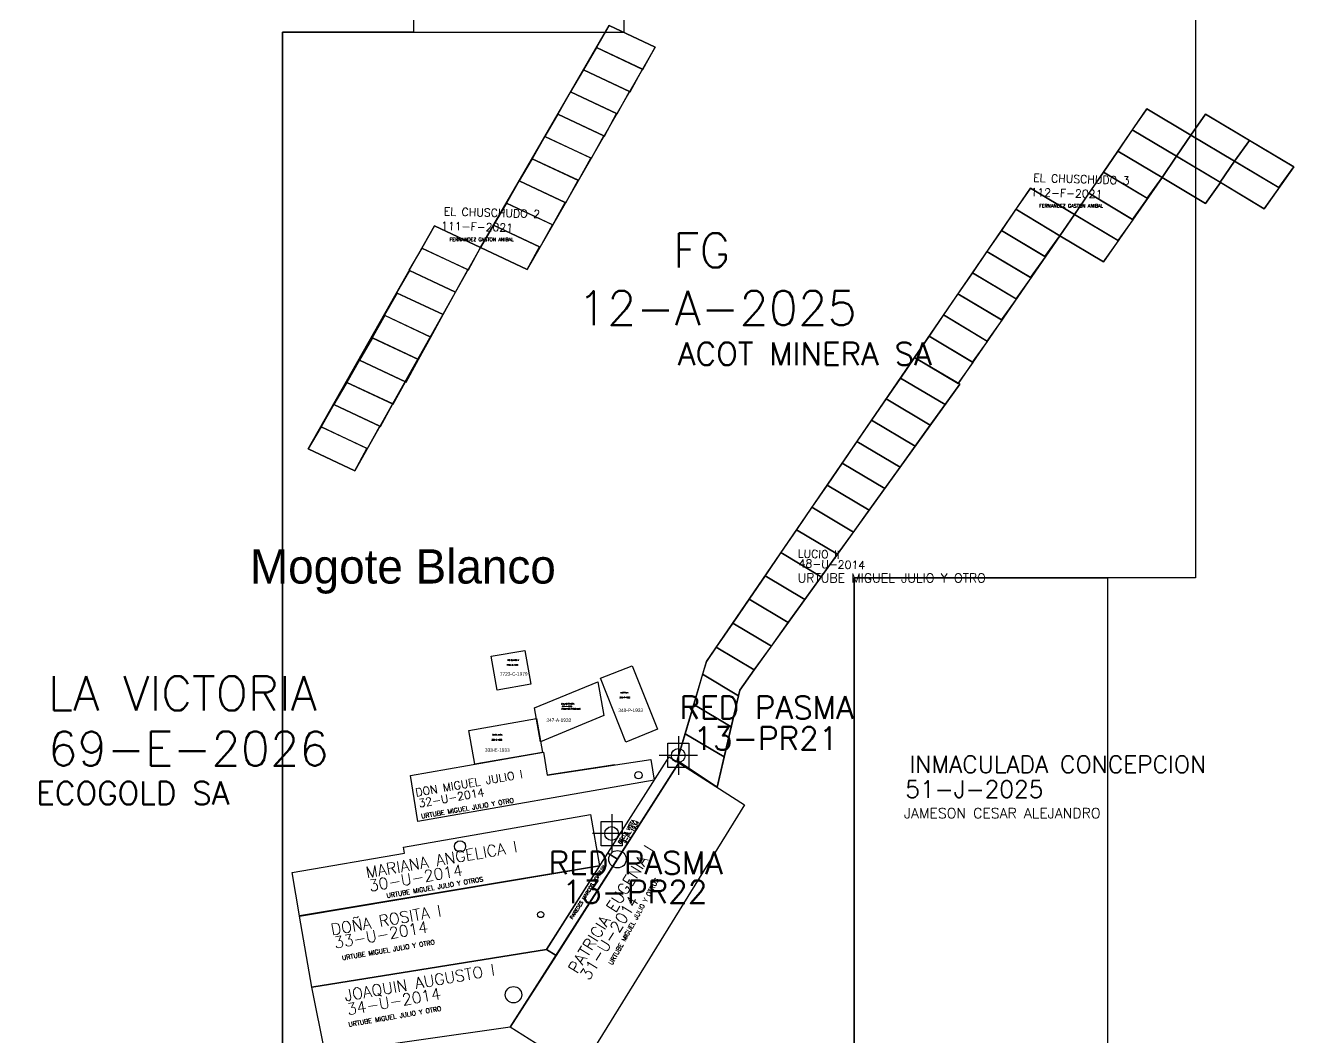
# Model space of a CAD drawing. Header units: metres. Extents: x -4406421 to 6012633, y 6449185 to 13337258.
# Drawn here: x 2621781 to 2632878, y 6821370 to 6830231 of the extents above; entities that cross this region are included whole.
import ezdxf

# ---------------------------------------------------------------- set-up
doc = ezdxf.new("R2010")
doc.units = ezdxf.units.M
doc.header["$LTSCALE"] = 20
doc.header["$MEASUREMENT"] = 0
for name, color, linetype in [('ALUVIONES', 191, 'CONTINUOUS'), ('BLOQUE-PASMA', 40, 'CONTINUOUS'), ('CATEOS', 7, 'CONTINUOUS'), ('MANIFEST', 1, 'CONTINUOUS'), ('MINAPASMA', 40, 'CONTINUOUS'), ('MINAS', 76, 'CONTINUOUS'), ('P.A.S.M.A puntos', 241, 'CONTINUOUS'), ('PASMA NOMBRE', 40, 'CONTINUOUS')]:
    doc.layers.add(name, color=color, linetype=linetype)
doc.layers.add('TITULARES', color=7, linetype='CONTINUOUS', true_color=0x04fbc6)
doc.styles.add('ROMANS', font='romans.shx', dxfattribs={"oblique": 1.17516e-08, "height": 3})

msp = doc.modelspace()

# ---------------------------------------------------------------- linework, layer by layer
at = {"layer": 'ALUVIONES', "color": 5, "ltscale": 100}
for points in [[(2626890, 6830231), (2627292, 6830041), (2626171, 6828095), (2625764, 6828287), (2624663, 6826331), (2624256, 6826523), (2625362, 6828476), (2625764, 6828287)], [(2629561, 6827325), (2630574, 6828806), (2630960, 6828575), (2631593, 6829501), (2631979, 6829270), (2632106, 6829455), (2632878, 6828994), (2632620, 6828626), (2632238, 6828854), (2632107, 6828672), (2631726, 6828900), (2631215, 6828162), (2630833, 6828390), (2629943, 6827097)], [(2627485, 6823796), (2627740, 6824662), (2629561, 6827325), (2629956, 6827089), (2628159, 6824589), (2628033, 6824413), (2628021, 6824363), (2627833, 6823564)]]:
    msp.add_lwpolyline(points, close=True, dxfattribs=at)
at = {"layer": 'ALUVIONES', "ltscale": 100}
for points in [[(2627184, 6829844), (2627292, 6830041), (2626890, 6830231), (2626778, 6830036)], [(2627072, 6829650), (2627180, 6829847), (2626778, 6830036), (2626665, 6829842)], [(2626959, 6829456), (2627067, 6829652), (2626665, 6829842), (2626552, 6829648)], [(2626847, 6829261), (2626954, 6829458), (2626552, 6829648), (2626440, 6829453)], [(2631593, 6829501), (2631466, 6829316), (2631852, 6829085), (2631979, 6829270)], [(2626734, 6829067), (2626842, 6829263), (2626440, 6829453), (2626327, 6829259)], [(2632106, 6829455), (2631979, 6829270), (2632361, 6829042), (2632492, 6829224)], [(2631466, 6829316), (2631340, 6829131), (2631726, 6828900), (2631852, 6829085)], [(2626622, 6828872), (2626729, 6829069), (2626327, 6829259), (2626215, 6829064)], [(2631979, 6829270), (2631852, 6829085), (2632234, 6828857), (2632361, 6829042)], [(2632492, 6829224), (2632361, 6829042), (2632747, 6828811), (2632878, 6828994)], [(2626509, 6828678), (2626617, 6828875), (2626215, 6829064), (2626102, 6828870)], [(2631340, 6829131), (2631213, 6828946), (2631595, 6828718), (2631726, 6828900)], [(2631852, 6829085), (2631726, 6828900), (2632107, 6828672), (2632238, 6828854)], [(2631213, 6828946), (2631087, 6828761), (2631468, 6828532), (2631599, 6828715)], [(2632361, 6829042), (2632234, 6828857), (2632620, 6828626), (2632751, 6828808)], [(2626396, 6828484), (2626504, 6828680), (2626102, 6828870), (2625990, 6828675)], [(2630574, 6828806), (2630447, 6828621), (2630833, 6828390), (2630960, 6828575)], [(2631087, 6828761), (2630960, 6828575), (2631342, 6828347), (2631473, 6828530)], [(2626284, 6828289), (2626392, 6828486), (2625990, 6828675), (2625877, 6828481)], [(2630447, 6828621), (2630321, 6828436), (2630702, 6828208), (2630833, 6828390)], [(2630960, 6828575), (2630833, 6828390), (2631215, 6828162), (2631346, 6828345)], [(2625657, 6828090), (2625764, 6828287), (2625362, 6828476), (2625250, 6828282)], [(2626171, 6828095), (2626279, 6828291), (2625877, 6828481), (2625764, 6828287)], [(2630321, 6828436), (2630194, 6828251), (2630576, 6828023), (2630707, 6828205)], [(2625544, 6827896), (2625652, 6828092), (2625250, 6828282), (2625137, 6828087)], [(2630194, 6828251), (2630068, 6828066), (2630449, 6827838), (2630580, 6828020)], [(2625436, 6827699), (2625544, 6827896), (2625142, 6828085), (2625029, 6827891)], [(2630068, 6828066), (2629941, 6827881), (2630322, 6827653), (2630454, 6827835)], [(2625328, 6827502), (2625436, 6827699), (2625034, 6827888), (2624922, 6827694)], [(2629941, 6827881), (2629814, 6827696), (2630196, 6827467), (2630327, 6827650)], [(2625221, 6827306), (2625328, 6827502), (2624926, 6827692), (2624814, 6827497)], [(2629814, 6827696), (2629688, 6827511), (2630069, 6827282), (2630200, 6827465)], [(2629688, 6827511), (2629561, 6827325), (2629943, 6827097), (2630074, 6827280)], [(2625113, 6827109), (2625221, 6827306), (2624819, 6827495), (2624706, 6827301)], [(2625000, 6826914), (2625108, 6827111), (2624706, 6827301), (2624593, 6827106)], [(2629561, 6827325), (2629437, 6827144), (2629828, 6826911), (2629956, 6827089)], [(2624888, 6826720), (2624996, 6826917), (2624593, 6827106), (2624481, 6826912)], [(2629437, 6827144), (2629312, 6826961), (2629698, 6826730), (2629828, 6826911)], [(2629312, 6826961), (2629185, 6826776), (2629567, 6826548), (2629698, 6826730)], [(2624775, 6826526), (2624883, 6826722), (2624481, 6826912), (2624368, 6826718)], [(2629185, 6826776), (2629057, 6826589), (2629434, 6826363), (2629567, 6826548)], [(2624663, 6826331), (2624770, 6826528), (2624368, 6826718), (2624256, 6826523)], [(2629057, 6826589), (2628928, 6826399), (2629300, 6826176), (2629434, 6826363)], [(2628928, 6826399), (2628796, 6826207), (2629164, 6825987), (2629300, 6826176)], [(2628796, 6826207), (2628663, 6826013), (2629026, 6825796), (2629164, 6825987)], [(2628663, 6826013), (2628529, 6825816), (2628887, 6825601), (2629026, 6825796)], [(2628529, 6825816), (2628392, 6825616), (2628745, 6825405), (2628887, 6825601)], [(2628392, 6825616), (2628253, 6825413), (2628602, 6825205), (2628745, 6825405)], [(2628253, 6825413), (2628113, 6825208), (2628456, 6825003), (2628602, 6825205)], [(2628113, 6825208), (2627970, 6824999), (2628309, 6824797), (2628456, 6825003)], [(2628309, 6824797), (2627970, 6824999), (2627826, 6824788), (2628159, 6824589)], [(2627826, 6824788), (2627740, 6824662), (2627707, 6824551), (2628021, 6824363), (2628033, 6824413), (2628159, 6824589)], [(2628021, 6824363), (2627707, 6824551), (2627629, 6824286), (2627957, 6824090)], [(2627957, 6824090), (2627629, 6824286), (2627554, 6824031), (2627895, 6823827)], [(2627554, 6824031), (2627485, 6823796), (2627833, 6823564), (2627895, 6823827)]]:
    msp.add_lwpolyline(points, close=True, dxfattribs=at)
at = {"layer": 'CATEOS', "color": 0, "ltscale": 100}
msp.add_lwpolyline([(2627019, 6833170), (2632019, 6833170), (2632019, 6825394), (2629032, 6825394), (2629032, 6821170), (2624032, 6821170), (2624032, 6830170), (2627019, 6830170)], close=True, dxfattribs=at)
at = {"layer": 'CATEOS', "ltscale": 100}
for points in [[(2621651, 6809713), (2621651, 6832023), (2621043, 6832023), (2621043, 6832952), (2624617, 6832951), (2624617, 6832279), (2625177, 6832279), (2625176, 6830231), (2625176, 6830170), (2624032, 6830170), (2624032, 6821170), (2624032, 6809713)], [(2629032, 6825394), (2631249, 6825394), (2631249, 6821170), (2630167, 6821170), (2630171, 6821272), (2629717, 6821254), (2629715, 6821170), (2629032, 6821170)]]:
    msp.add_lwpolyline(points, close=True, dxfattribs=at)
at = {"layer": 'MANIFEST', "ltscale": 100}
for points in [[(2625150, 6823666), (2626314, 6823869), (2626346, 6823669), (2627253, 6823804), (2627284, 6823624), (2625215, 6823263)], [(2626023, 6821461), (2627499, 6823775), (2628074, 6823409), (2626633, 6821077)], [(2626727, 6823324), (2626805, 6822873), (2624180, 6822437), (2624114, 6822815), (2625099, 6822986), (2625090, 6823039)], [(2624180, 6822434), (2626805, 6822873), (2626340, 6822143), (2624288, 6821813)], [(2624288, 6821813), (2626340, 6822143), (2626424, 6822089), (2626023, 6821461), (2624403, 6821232)]]:
    msp.add_lwpolyline(points, close=True, dxfattribs=at)
for centre, radius in [((2627146, 6823667), 32.3), ((2625584, 6823044), 49.4), ((2626962, 6822932), 76.4), ((2626290, 6822448), 26.9), ((2626052, 6821746), 71.5)]:
    msp.add_circle(centre, radius, dxfattribs=at)
at = {"layer": 'MINAPASMA'}
for p, q in [((2625857, 6824709), (2626152, 6824760)), ((2626152, 6824760), (2626204, 6824465)), ((2625908, 6824413), (2625857, 6824709)), ((2626813, 6824516), (2627091, 6824626)), ((2627091, 6824626), (2627313, 6824069)), ((2627035, 6823958), (2626813, 6824516)), ((2626204, 6824465), (2625908, 6824413)), ((2626237, 6824256), (2626791, 6824485)), ((2626791, 6824485), (2626843, 6824189)), ((2626288, 6823961), (2626237, 6824256)), ((2626843, 6824189), (2626288, 6823961)), ((2625662, 6824059), (2626253, 6824163)), ((2625714, 6823764), (2625662, 6824059)), ((2626253, 6824163), (2626305, 6823867)), ((2627313, 6824069), (2627035, 6823958)), ((2626305, 6823867), (2625714, 6823764)), ((2626940, 6823758), (2626346, 6823669))]:
    msp.add_line(p, q, dxfattribs=at)
at = {"layer": 'MINAS', "linetype": 'Continuous'}
for points in [[(2627415, 6823829), (2627499, 6823775), (2626962, 6822932), (2626877, 6822986)], [(2626877, 6822986), (2626962, 6822932), (2626424, 6822089), (2626340, 6822143)]]:
    msp.add_lwpolyline(points, close=True, dxfattribs=at)
at = {"layer": 'P.A.S.M.A puntos', "color": 61, "ltscale": 100}
for p, q in [((2627495, 6824009), (2627495, 6823672)), ((2627663, 6823841), (2627326, 6823841)), ((2626911, 6823325), (2626911, 6822988)), ((2627080, 6823156), (2626742, 6823156))]:
    msp.add_line(p, q, dxfattribs=at)
for points in [[(2627402, 6823947), (2627587, 6823947), (2627587, 6823735), (2627402, 6823735)], [(2626818, 6823263), (2627004, 6823263), (2627004, 6823050), (2626818, 6823050)]]:
    msp.add_lwpolyline(points, close=True, dxfattribs=at)
for centre in [(2627493, 6823840), (2626910, 6823157)]:
    msp.add_circle(centre, 60, dxfattribs=at)

# ---------------------------------------------------------------- texts
at = {"layer": 'ALUVIONES', "color": 5, "style": 'ROMANS', "oblique": 0}
for s, p in [('EL CHUSCHUDO 3', (2630598, 6828862)), ('112-F-2021', (2630574, 6828736)), ('EL CHUSCHUDO 2', (2625441, 6828568)), ('111-F-2021', (2625417, 6828442))]:
    msp.add_text(s, height=70, rotation=358.3527, dxfattribs=at).set_placement(p)
at = {"layer": 'ALUVIONES', "color": 5, "linetype": 'Continuous', "style": 'ROMANS', "oblique": 0}
for s, p in [('LUCIO II', (2628538, 6825573)), ('48-U-2014', (2628546, 6825487))]:
    msp.add_text(s, height=70, rotation=358.3527, dxfattribs=at).set_placement(p)
at = {"layer": 'BLOQUE-PASMA', "ltscale": 100}
for tag, p, s in [('7723-C-1979', (2625933, 6824539), 'CIA.DE MINAS S.A. MOGOTE RIO BLANCO'), ('348-P-1933', (2626969, 6824221), 'PAREDES MARCOS JOAQUIN'), ('347-A-1933', (2626340, 6824134), 'AVELLANEDA PABLO LUIS'), ('333-E-1933', (2625802, 6823873), 'ENERGIA Y MINERALES SOCIEDAD DEL ESTADO')]:
    msp.add_attdef(tag, p, s, height=30, dxfattribs=at)
at = {"layer": 'CATEOS', "linetype": 'Continuous', "style": 'ROMANS', "oblique": 0}
for s, height, p in [('FG', 300, (2627446, 6828111)), ('12-A-2025', 300, (2626613, 6827606)), ('LA VICTORIA', 300, (2621980, 6824235)), ('69-E-2026', 300, (2621980, 6823749)), ('INMACULADA CONCEPCION', 150, (2629516, 6823687)), ('51-J-2025', 150, (2629480, 6823470))]:
    msp.add_text(s, height=height, dxfattribs=at).set_placement(p)
at = {"layer": 'MANIFEST', "linetype": 'Continuous', "style": 'ROMANS', "oblique": 0}
for s, height, rotation, p in [('DON MIGUEL JULIO I', 70, 9.8872, (2625200, 6823480)), ('32-U-2014', 70, 9.8872, (2625228, 6823386)), ('MARIANA ANGELICA I', 100, 9.8872, (2624770, 6822765)), ('PATRICIA EUGENIA I', 100, 58.0116, (2626609, 6821924)), ('30-U-2014', 100, 9.8872, (2624796, 6822648)), ('DOÑA ROSITA I', 100, 9.8872, (2624464, 6822266)), ('31-U-2014', 100, 58.0116, (2626713, 6821865)), ('33-U-2014', 100, 9.8872, (2624491, 6822150)), ('JOAQUIN AUGUSTO I', 100, 9.8872, (2624582, 6821688)), ('34-U-2014', 100, 9.8872, (2624604, 6821567))]:
    msp.add_text(s, height=height, rotation=rotation, dxfattribs=at).set_placement(p)
at = {"layer": 'MINAPASMA', "color": 2}
msp.add_text('Mogote Blanco', height=300, dxfattribs=at).set_placement((2623746, 6825345))
at = {"layer": 'MINAS', "linetype": 'Continuous', "style": 'ROMANS', "oblique": 0}
for s, p in [('BELLA VISTA', (2626989, 6823063)), ('9-P-1934', (2627036, 6823068))]:
    msp.add_text(s, height=30, rotation=58, dxfattribs=at).set_placement(p)
at = {"layer": 'P.A.S.M.A puntos', "color": 61, "linetype": 'Continuous', "style": 'ROMANS', "oblique": 0}
for s, p in [('RED PASMA', (2627504, 6824160)), ('13-PR21', (2627626, 6823890)), ('RED PASMA', (2626359, 6822800)), ('13-PR22', (2626480, 6822547))]:
    msp.add_text(s, height=200, dxfattribs=at).set_placement(p)
at = {"layer": 'PASMA NOMBRE', "color": 160, "linetype": 'Continuous', "style": 'ROMANS'}
for s, p in [('7723-C-1979', (2625993, 6824627)), ('RIO BLANCO IV', (2626000, 6824670)), ('AUSTRALIA', (2626988, 6824385)), ('CALLAO PRIMERA', (2626471, 6824287)), ('348-P-1933', (2626981, 6824342)), ('AVELLANEDA PABLO LUIS', (2626472, 6824243)), ('347-A-1933', (2626475, 6824265)), ('333-E-1933', (2625861, 6823972)), ('SANTA MARIA', (2625868, 6824016))]:
    msp.add_text(s, height=10, dxfattribs=at).set_placement(p)
at = {"layer": 'TITULARES', "color": 160, "linetype": 'Continuous', "style": 'ROMANS', "oblique": 0}
for p in [(2630651, 6828636), (2625494, 6828342)]:
    msp.add_text('FERNANDEZ GASTON ANIBAL', height=30, dxfattribs=at).set_placement(p)
at = {"layer": 'TITULARES', "color": 160, "linetype": 'Continuous', "style": 'ROMANS'}
for s, height, p in [('ACOT MINERA SA', 200, (2627491, 6827256)), ('ECOGOLD SA', 200, (2621877, 6823411)), ('JAMESON CESAR ALEJANDRO', 90, (2629468, 6823290))]:
    msp.add_text(s, height=height, dxfattribs=at).set_placement(p)
at = {"layer": 'TITULARES', "color": 5, "linetype": 'Continuous', "style": 'ROMANS', "oblique": 0}
msp.add_text('URTUBE MIGUEL JULIO Y OTRO', height=80, dxfattribs=at).set_placement((2628538, 6825354))
at = {"layer": 'TITULARES', "color": 160, "linetype": 'Continuous', "style": 'ROMANS', "oblique": 0}
for s, height, rotation, p in [('URTUBE MIGUEL JULIO Y OTRO', 40, 9.8872, (2625247, 6823288)), ('PAREDES MARCOS JOAQUIN', 30, 58, (2626569, 6822404)), ('URTUBE MIGUEL JULIO Y OTROS', 40, 9.8872, (2624945, 6822592)), ('URTUBE MIGUEL JULIO Y OTRO', 40, 9.8872, (2624555, 6822047))]:
    msp.add_text(s, height=height, rotation=rotation, dxfattribs=at).set_placement(p)
at = {"layer": 'TITULARES', "color": 5, "linetype": 'Continuous', "style": 'ROMANS', "oblique": 0}
for s, rotation, p in [('URTUBE MIGUEL JULIO Y OTROS', 61.304, (2626916, 6822002)), ('URTUBE MIGUEL JULIO Y OTRO', 9.8872, (2624612, 6821465))]:
    msp.add_text(s, height=40, rotation=rotation, dxfattribs=at).set_placement(p)

doc.saveas('drawing.dxf')
